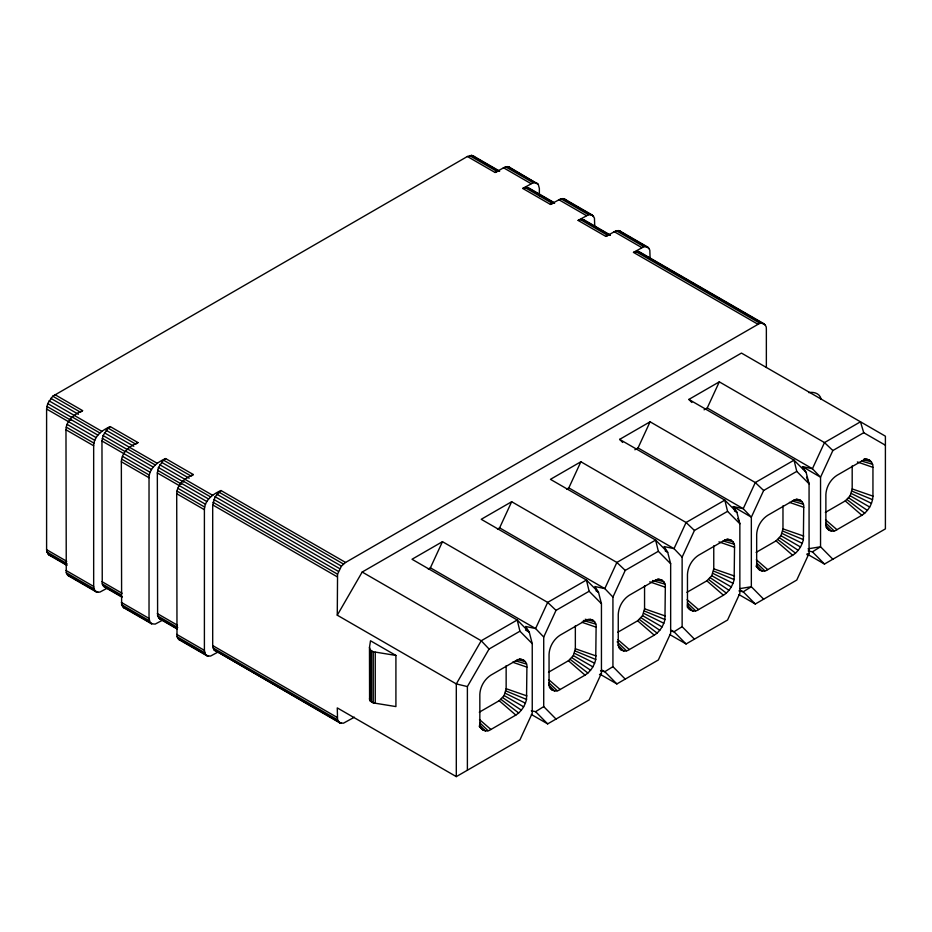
<?xml version="1.0" encoding="UTF-8"?>
<svg xmlns="http://www.w3.org/2000/svg" width="932" height="932" viewBox="0 0 932 932"><rect width="100%" height="100%" fill="white"/><g stroke="black" fill="none" stroke-linecap="round" stroke-linejoin="round"><path stroke-width="1.4" d="M756.12 552.385L776.053 540.875L780.946 535.714L782.973 528.887L782.973 505.878M803.361 539.605L803.734 507.311C804.572 501.136 797.594 497.106 792.666 500.915L767.747 515.303C761.304 519.45 757.04 526.836 756.668 534.479L756.668 563.254C755.84 569.429 762.819 573.46 767.747 569.65L792.666 555.262C798.176 551.779 801.881 545.896 803.361 539.605L782.74 531.089M825.333 512.425L845.254 500.915L850.159 495.754L852.186 488.927L852.186 465.918M867.401 459.476L861.867 460.967L836.959 475.343C830.517 479.491 826.253 486.877 825.88 494.531L825.88 523.295C825.053 529.469 832.02 533.5 836.959 529.691L861.867 515.303C868.309 511.155 872.573 503.769 872.946 496.127L872.946 467.351C873.401 462.447 869.416 458.963 864.733 458.87M66.65 565.211L49.035 555.041L46.88 551.989L46.6 549.67L46.6 409.02L47.718 403.579L52.751 396.205L467.386 156.494L471.534 155.376L473.258 155.912L499.68 171.162M107.902 587.801L99.817 592.135L96.089 591.808L68.409 575.825L66.265 572.761L65.974 429.792C66.149 420.285 74.63 414.029 82.587 410.616L54.906 394.632M96.089 591.808L94.773 590.585L93.666 586.426L93.666 445.776C93.841 436.269 102.322 430.013 110.267 426.6L137.959 442.584L135.804 444.145L108.124 428.161L103.079 435.547L101.961 440.987L102.252 583.956L104.396 587.009L122.01 597.179M162.075 620.444L155.178 624.102L151.462 623.764L123.781 607.792L121.626 604.728L121.346 461.759C121.521 452.241 130.002 445.997 137.959 442.584M151.462 623.764L150.145 622.541L149.027 618.394L149.027 477.743C149.202 468.225 157.683 461.981 165.64 458.567L193.32 474.551L191.177 476.112L163.484 460.128L158.44 467.515L157.333 472.943L157.613 615.912L159.768 618.976L177.383 629.147M218.636 651.724L210.55 656.07L206.822 655.732L179.142 639.748L176.998 636.696L176.707 493.727C176.882 484.209 185.363 477.965 193.32 474.551M206.822 655.732L205.506 654.509L204.399 650.361L204.399 509.711C204.574 500.193 213.055 493.948 221 490.535L345.574 562.45L758.054 324.313C761.759 321.458 766.989 324.476 766.36 329.101L766.36 367.464M354.381 717.197L343.43 723.197L339.702 722.859L213.812 649.721L212.694 645.561L212.694 504.911L215.129 496.733L221 490.535M556.02 719.05L543.717 706.596L543.717 637.034L556.02 610.367L547.667 602.41L442.467 541.678L412.014 559.258L517.213 619.99L519.928 631.209L489.055 649.033L467.386 686.569L456.307 683.925L337.267 615.19L337.559 574.194L341.427 566.132L345.574 562.45M479.293 712.211L499.214 700.701L504.119 695.54L506.146 688.713L506.146 665.704M526.522 699.431L526.906 667.137C527.733 660.963 520.767 656.932 515.827 660.741L490.919 675.129C484.477 679.277 480.213 686.663 479.84 694.305L479.84 723.081C479.013 729.255 485.98 733.286 490.919 729.476L515.827 715.089C521.349 711.605 525.042 705.722 526.522 699.431L505.901 690.927M548.494 672.252L568.427 660.741L573.32 655.58L575.347 648.765L575.347 625.745M595.734 659.483L596.107 627.178C596.946 621.003 589.968 616.984 585.04 620.794L560.12 635.17C553.678 639.317 549.414 646.703 549.053 654.357L549.053 683.121C548.214 689.296 555.192 693.326 560.12 689.517L585.04 675.129C590.55 671.657 594.255 665.763 595.734 659.483L575.114 650.967M617.706 632.292L637.639 620.794L642.532 615.621L644.56 608.806L644.56 585.785M664.947 619.524L665.32 587.23C666.147 581.055 659.18 577.024 654.241 580.834L629.333 595.222C622.891 599.358 618.627 606.744 618.254 614.398L618.254 643.162C617.427 649.348 624.393 653.367 629.333 649.557L654.241 635.17C659.763 631.698 663.467 625.803 664.947 619.524L644.315 611.008M686.907 592.344L706.84 580.834L711.733 575.673L713.761 568.846L713.761 545.826M734.148 579.564L734.533 547.27C735.36 541.096 728.381 537.065 723.453 540.875L698.534 555.262C692.103 559.398 687.828 566.796 687.466 574.438L687.466 603.214C686.628 609.388 693.606 613.407 698.534 609.598L723.453 595.222C728.964 591.738 732.668 585.855 734.148 579.564L713.528 571.048M369.585 699.885L369.48 647.484L370.493 640.773L395.914 655.441L395.914 706.584L373.243 702.903L370.295 701.074L369.48 698.627M428.301 569.033L430.398 567.821L442.467 541.678M497.502 529.085L499.61 527.862L511.68 501.719L616.868 562.45L625.232 570.407L612.93 597.074L612.93 666.648L625.232 679.102M566.714 489.125L568.823 487.902L580.881 461.759L686.08 522.491L694.433 530.459L682.131 557.126L682.131 626.688L694.433 639.142M634.867 449.772L638.024 447.954L650.093 421.8L755.293 482.543L763.646 490.5L751.343 517.167L751.343 586.729L763.646 599.183M704.079 409.812L707.237 407.995L719.306 381.852L824.494 442.584L832.859 450.54L820.544 477.207L820.544 546.769L832.859 559.223M612.93 597.074L604.81 588.605L594.872 586.508L598.495 592.239L601.443 603.703L601.443 673.265L589.14 699.932L547.667 723.884L531.38 714.483M803.512 469.285L802.499 466.641L820.544 477.207L812.424 468.726L802.499 466.641L806.11 472.373L809.069 483.836L809.069 553.398L796.767 580.065L755.293 604.006L739.006 594.604M337.267 615.19L362.187 572.038L741.453 353.077L885.4 436.188L885.4 528.887L824.494 564.046L806.961 553.934M82.587 410.616L80.443 412.189L52.751 396.205M108.124 428.161L110.267 426.6M163.484 460.128L165.64 458.567M599.474 674.663L601.443 673.265M807.1 554.796L809.069 553.398M531.345 710.778L535.597 711.664L543.717 706.596M612.93 666.648L604.81 671.716L600.546 670.819M682.131 626.688L674.011 631.756L671.18 631.162M808.172 550.94L812.424 551.837L820.544 546.769L808.056 548.832M467.386 156.494L495.067 172.478L505.517 166.77L509.245 167.096L538.253 184.303L539.36 188.45L539.36 195.708M522.747 188.45L524.902 187.542L552.583 203.525L550.439 204.434L522.747 188.45L533.209 182.742L536.925 183.08M550.439 204.434L560.889 198.726L564.606 199.064L592.298 215.047L594.441 218.1L594.733 226.22M578.12 220.418L580.263 219.509L607.944 235.493L605.8 236.402L578.12 220.418L588.57 214.71L592.298 215.047M605.8 236.402L616.25 230.693L619.978 231.031L647.658 247.015L649.814 250.067L650.093 258.187M758.054 324.313L633.48 252.386L643.942 246.677L647.658 247.015M511.68 501.719L481.227 519.299L586.426 580.03L598.495 592.239L595.991 590.795M580.881 461.759L550.439 479.339L655.627 540.071L667.696 552.292L670.656 563.744L670.656 633.317L658.341 659.984L616.868 683.925L600.592 674.523M622.658 442.444L619.64 439.38L650.093 421.8M691.87 402.484L688.853 399.432L719.306 381.852M556.02 610.367L589.14 591.249L586.426 580.03L547.667 602.41L535.597 628.552L543.717 637.034M625.232 570.407L658.341 551.29L655.627 540.071L616.868 562.45L604.81 588.605L499.61 527.862M694.433 530.459L727.554 511.342L724.84 500.123L619.64 439.38M763.646 490.5L796.767 471.382L794.041 460.163L688.853 399.432M832.859 450.54L863.731 432.716L885.4 445.228M339.702 722.859L337.559 719.807L337.267 707.901L456.307 776.624L519.928 739.892L532.242 713.225L532.242 643.663L529.283 632.199L525.671 626.467L535.597 628.552L430.398 567.821M669.805 634.564L686.08 643.965L727.554 620.025L739.857 593.358L739.857 523.796L736.909 512.332L733.286 506.6L743.223 508.686L751.343 517.167L733.286 506.6L734.299 509.245M495.067 172.478L497.21 171.558L469.53 155.574M633.48 252.386L637.639 251.279L639.352 251.803L763.925 323.73M740.229 588.558L751.343 586.729L743.223 591.797L738.971 590.9M524.902 187.542L528.619 187.88L553.794 202.407M580.263 219.509L583.991 219.835L610.413 235.097M808.638 392.582C813.799 391.65 820.113 393.397 821.127 399.362M369.48 647.484L370.295 649.93L373.243 651.759L395.914 655.441M864.115 458.905L869.696 460.187M796.301 499.179L800.495 500.146M727.1 539.139L731.282 540.106M657.887 579.087L662.081 580.053M590.072 619.372L592.869 620.013M519.473 659.006L523.656 659.972M863.382 459.767L871.455 461.818M794.169 499.727L802.254 501.777M724.956 539.686L733.041 541.737M655.755 579.646L663.84 581.685M585.203 619.256L594.628 621.644M517.342 659.553L525.415 661.603M861.564 461.049L872.562 464.264M792.363 501.008L803.361 504.224M723.15 540.956L734.148 544.183M652.575 580.519L664.947 584.131M583.362 620.467L595.734 624.091M515.524 660.835L526.522 664.05M49.035 555.041L50.747 555.577M68.409 575.825L70.133 576.349M104.396 587.009L106.12 587.544M123.781 607.792L125.494 608.316M159.768 618.976L161.481 619.5M179.142 639.748L180.866 640.284M215.129 650.944L216.853 651.468M857.37 461.957L872.946 467.351M852.186 488.927L872.946 496.127M789.462 502.371L803.734 507.311M782.973 528.887L803.734 536.086M718.956 541.876L734.533 547.27M713.761 568.846L734.533 576.034M649.744 581.836L665.32 587.23M644.56 608.806L665.32 615.994M581.836 622.238L596.107 627.178M575.347 648.765L596.107 655.953M512.623 662.198L526.906 667.137M506.146 688.713L526.906 695.913M851.941 491.141L872.562 499.657M851.254 493.459L871.455 503.373M782.041 533.419L802.254 543.333M712.84 573.378L733.041 583.292M643.628 613.338L663.84 623.24M574.427 653.285L594.628 663.2M505.214 693.245L525.415 703.159M507.521 166.56L538.253 184.303M562.893 198.528L593.614 216.271M618.254 230.495L648.975 248.238M505.517 166.77L533.209 182.742M560.889 198.726L588.57 214.71M616.25 230.693L643.942 246.677M503.373 167.678L531.054 183.662M558.734 199.646L586.426 215.63M614.106 231.614L641.787 247.597M471.534 155.376L499.214 171.36M526.906 187.344L554.587 203.327M582.267 219.311L609.947 235.295M637.639 251.279L765.254 324.953M635.636 251.477L760.209 323.392M707.237 407.995L812.424 468.726L824.494 442.584L860.481 421.8L863.731 432.716M850.159 495.754L869.696 507.043M638.024 447.954L743.223 508.686L755.293 482.543L794.041 460.163L806.11 472.373M780.946 535.714L800.495 546.991M734.404 510.887L736.909 512.332L724.84 500.123L686.08 522.491L674.011 548.645L682.131 557.126M568.823 487.902L674.011 548.645L664.085 546.56L667.696 552.292L665.192 550.847M740.719 590.352L743.223 591.797L755.293 604.006M711.733 575.673L731.282 586.95M671.506 630.312L674.011 631.756L686.08 643.965M642.532 615.621L662.081 626.91M602.305 670.259L604.81 671.716L616.868 683.925M573.32 655.58L592.869 666.869M525.52 630.032L529.283 632.199L517.213 619.99L481.227 640.762L456.307 683.925L456.307 776.624M362.187 572.038L481.227 640.762L489.055 649.033M218.857 492.096L343.43 564.023M50.747 398.313L78.439 414.297M106.12 430.281L133.8 446.265M161.481 462.249L189.173 478.233M216.853 494.216L341.427 566.132M49.035 400.83L101.961 431.388M104.396 432.798L157.333 463.355M159.768 464.765L212.694 495.323M215.129 496.733L339.702 568.648M72.137 416.977L99.817 432.961M127.498 448.944L155.178 464.928M182.87 480.912L210.55 496.896M47.718 403.579L71.624 417.385M103.079 435.547L126.985 449.352M158.44 467.515L183.616 482.042M213.812 499.482L338.386 571.398M70.133 419.097L97.813 435.081M125.494 451.053L153.186 467.037M180.866 483.021L208.547 499.004M46.88 406.375L70.785 420.181M102.252 438.343L124.9 451.414M157.613 470.299L181.519 484.104M212.985 502.266L337.559 574.194M46.6 409.02L67.989 421.369M68.409 421.613L96.089 437.597M101.961 440.987L151.462 469.553M157.333 472.943L206.822 501.521M212.694 504.911L337.267 576.838M67.092 424.363L94.773 440.335M122.453 456.319L150.145 472.303M177.826 488.286L205.506 504.27M66.265 427.147L93.946 443.131M121.626 459.115L149.306 475.099M176.998 491.082L204.679 507.066M65.974 429.792L93.666 445.776M121.346 461.759L149.027 477.743M176.707 493.727L204.399 509.711M504.119 695.54L523.656 706.817M46.6 549.67L66.731 561.297M101.961 581.638L122.104 593.253M157.333 613.594L177.464 625.221M212.694 645.561L337.267 717.489M46.88 551.989L67.011 563.615M102.252 583.956L121.125 594.849M157.613 615.912L177.744 627.539M212.985 647.88L337.559 719.807M47.718 553.818L67.116 565.025M103.079 585.785L121.952 596.678M158.44 617.753L177.325 628.646M213.812 649.721L341.427 723.395M65.974 570.442L93.666 586.426M121.346 602.41L149.027 618.394M176.707 634.377L204.399 650.361M66.265 572.761L93.946 588.744M121.626 604.728L149.306 620.712M176.998 636.696L204.679 652.68M67.092 574.601L97.813 592.333M122.453 606.569L151.928 623.578M177.826 638.525L208.547 656.268M848.714 497.851L867.401 510.398M779.513 537.811L798.2 550.346M710.301 577.77L728.987 590.306M641.099 617.718L659.786 630.265M571.887 657.677L590.573 670.224M502.686 697.637L521.361 710.184M708.635 579.529L726.319 593.125M639.422 619.489L657.107 633.084M570.221 659.437L587.906 673.044M501.008 699.396L518.693 713.003M847.048 499.61L864.733 513.217M777.847 539.57L795.532 553.177M845.254 500.915L861.867 515.303M825.531 519.8L836.959 529.691M776.053 540.875L792.666 555.262M756.33 559.759L767.747 569.65M706.84 580.834L723.453 595.222M687.117 599.719L698.534 609.598M637.639 620.794L654.241 635.17M617.916 639.667L629.333 649.557M568.427 660.741L585.04 675.129M548.703 679.626L560.12 689.517M499.214 700.701L515.827 715.089M479.491 719.586L490.919 729.476M619.978 231.031L621.294 232.254M564.606 199.064L565.934 200.287M583.991 219.835L585.308 221.059M509.245 167.096L510.561 168.319M473.258 155.912L474.574 157.135M825.799 522.992L834.093 530.902M756.598 562.951L764.881 570.862M687.385 602.911L695.668 610.821M617.147 641.868L626.467 650.781M548.971 682.818L557.254 690.74M479.759 722.778L488.053 730.688M796.767 471.382L809.069 483.836L806.541 477.219M812.424 551.837L824.494 564.046M727.554 511.342L739.857 523.796L737.841 518.507M658.341 551.29L670.656 563.744M589.14 591.249L601.443 603.703M519.928 631.209L532.242 643.663M535.597 711.664L547.667 723.884M825.601 525.194L831.414 531.17M756.4 565.153L762.213 571.13M687.187 605.113L693 611.089M617.986 645.072L623.799 651.037M548.773 685.02L554.587 690.996M479.561 724.979L485.374 730.956M826.195 527.314L829.131 530.459M756.015 566.225L759.918 570.419M687.781 607.233L690.705 610.378M618.568 647.192L621.504 650.338M549.367 687.152L552.292 690.286M479.176 726.051L483.091 730.245M687.094 606.732L688.946 608.747M479.467 726.611L481.32 728.614M467.386 686.569L467.386 770.228M375.247 652.249L375.247 703.392M373.243 651.759L373.243 702.903M371.553 650.967L371.553 702.111M370.295 649.93L370.295 701.074"/></g></svg>
